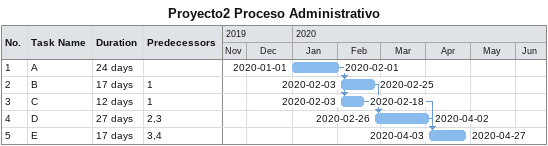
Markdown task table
Proyecto2 Proceso Administrativo

| ID | Task | Duration | Start | Finish | Predecessors |
|---|---|---|---|---|---|
| 1 | A | 24d | 2020-01-01 | 2020-02-01 |  |
| 2 | B | 17d | 2020-02-03 | 2020-02-25 | 1 |
| 3 | C | 12d | 2020-02-03 | 2020-02-18 | 1 |
| 4 | D | 27d | 2020-02-26 | 2020-04-02 | 2, 3 |
| 5 | E | 17d | 2020-04-03 | 2020-04-27 | 3, 4 |
